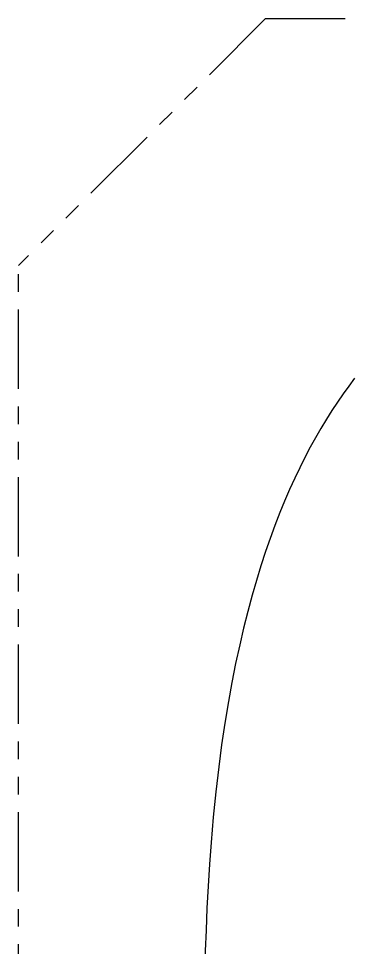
# Model space of a CAD drawing. Extents: x -347 to 953, y -714 to 758.
# Drawn here: x 605.6 to 607.49, y 62.78 to 68.05 of the extents above; entities that cross this region are included whole.
import ezdxf

# ---------------------------------------------------------------- set-up
doc = ezdxf.new("R2010")
doc.units = 0
doc.header["$MEASUREMENT"] = 0
doc.linetypes.add('PHANTOM', pattern=[0.8, 0.45, -0.05, 0.1, -0.05, 0.1, -0.05])
doc.layers.add('_CURVE', color=7, linetype='CONTINUOUS')

msp = doc.modelspace()

# ---------------------------------------------------------------- linework, layer by layer
at = {"layer": '_CURVE', "color": 8, "linetype": 'PHANTOM'}
for p, q in [((606.999254, 68.045006), (605.599254, 66.645006)), ((606.999254, 68.045006), (620.449254, 68.045006)), ((605.599254, 51.695006), (605.599254, 66.645006))]:
    msp.add_line(p, q, dxfattribs=at)
at = {"layer": '_CURVE', "color": 7, "linetype": 'Continuous'}
msp.add_lwpolyline([(607.502989, 66.004848), (607.470275, 65.961196), (607.438446, 65.916895), (607.405895, 65.869601), (607.374308, 65.821657), (607.343676, 65.773098), (607.312149, 65.720847), (607.281669, 65.667977), (607.25222, 65.614526), (607.221714, 65.556511), (607.192349, 65.49791), (607.164098, 65.438763), (607.134678, 65.374023), (607.106501, 65.308732), (607.079532, 65.242932), (607.05131, 65.17026), (607.024449, 65.097074), (606.9989, 65.02342), (606.97206, 64.941293), (606.946714, 64.858693), (606.922798, 64.775667), (606.897637, 64.682223), (606.874118, 64.588352), (606.852164, 64.494102), (606.82914, 64.387171), (606.807927, 64.279864), (606.788432, 64.172232), (606.768162, 64.049004), (606.749896, 63.925462), (606.73352, 63.801655), (606.716859, 63.658805), (606.702414, 63.515712), (606.69005, 63.372422), (606.680935, 63.248406), (606.673203, 63.124295), (606.666786, 63.000111), (606.661614, 62.875875)], dxfattribs=at)
msp.add_arc((669.849254, 60.545006), 63.230615, 177.88742811, 184.74485737, dxfattribs=at)

doc.saveas('drawing.dxf')
